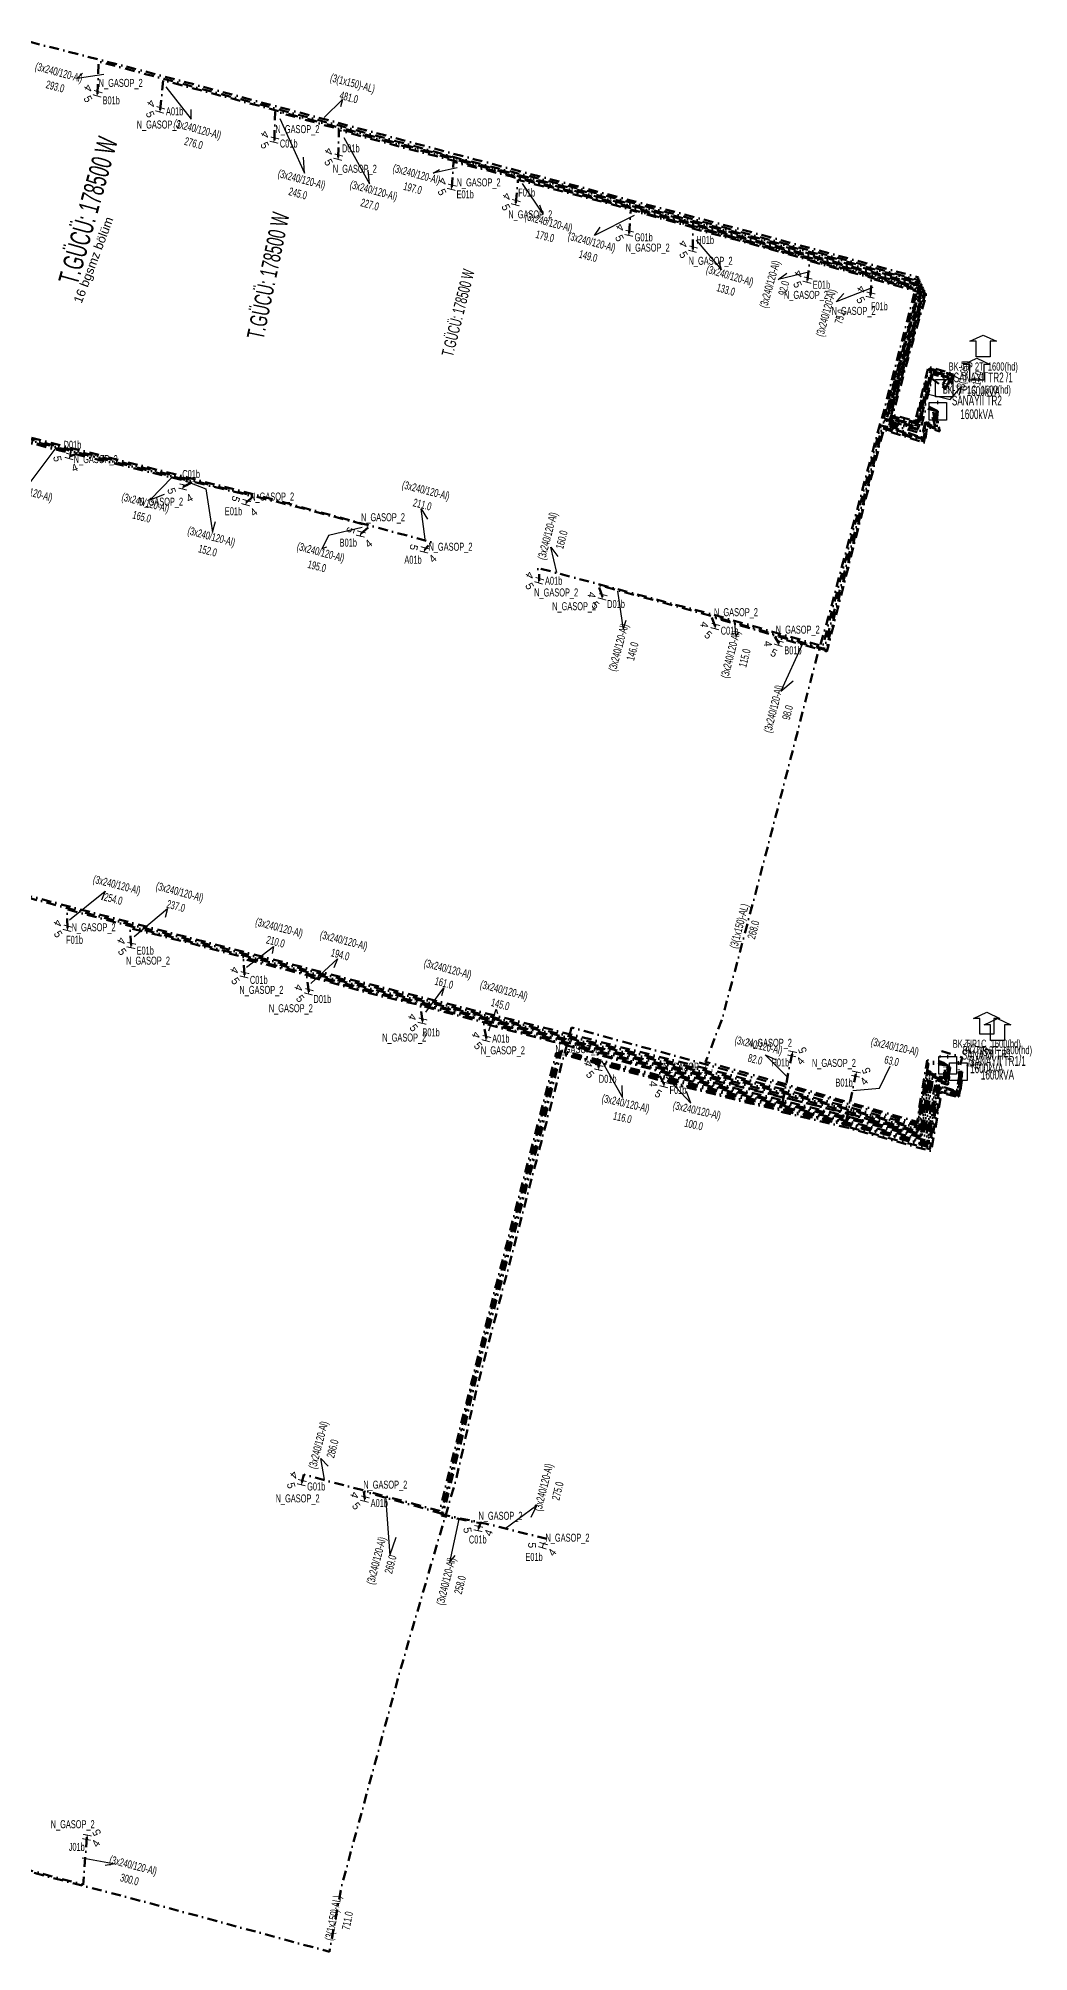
# Model space of a CAD drawing. Header units: millimetres. Extents: x 415467 to 419266, y 4041401 to 4045614.
# Drawn here: x 418395.7 to 418649.4, y 4044010.1 to 4044500.4 of the extents above; entities that cross this region are included whole.
import ezdxf
from ezdxf.enums import TextEntityAlignment as Align

# ---------------------------------------------------------------- set-up
doc = ezdxf.new("R2010")
doc.units = ezdxf.units.MM
doc.linetypes.add('DASHDOT', pattern=[5, 2.5, -1.25, 0, -1.25])
for name, color, linetype, lineweight in [('DIREK_BOX_MEVCUT', 5, 'Continuous', 25), ('HAT_BOX_YERALTI_MEVCUT', 192, 'DASHDOT', 50), ('HAT_OG_YERALTI_MEVCUT', 48, 'DASHDOT', 70), ('KULLANICI', 1, 'Continuous', 25), ('TRAFO_MEVCUT', 5, 'Continuous', 30)]:
    doc.layers.add(name, color=color, linetype=linetype, lineweight=lineweight)
doc.styles.add('Direk', font='B_CAD')
doc.styles.get("Standard").update_dxf_attribs({"font": 'Arial'})

# ---------------------------------------------------------------- blocks, each defined once
blk = doc.blocks.new('MEV_BINA_KARE')
at = {"layer": 'TRAFO_MEVCUT', "linetype": 'Continuous'}
for p, q in [((-2.25, -2.25), (-2.25, 2.25)), ((-2.25, 2.25), (2.25, 2.25)), ((0, 1.8), (0, 2.7)), ((2.25, 2.25), (2.25, -2.25)), ((2.25, -2.25), (-2.25, -2.25))]:
    blk.add_line(p, q, dxfattribs=at)
blk = doc.blocks.new('MEV_BETKOSK')
at = {"layer": 'TRAFO_MEVCUT', "linetype": 'Continuous'}
for p, q in [((-3.4, 2), (0, 3.6)), ((-1.8, 2), (-3.4, 2)), ((-1.8, -2), (-1.8, 2)), ((0, 3.6), (3.4, 2)), ((3.4, 2), (1.8, 2)), ((1.8, 2), (1.8, -2)), ((1.8, -2), (-1.8, -2))]:
    blk.add_line(p, q, dxfattribs=at)

msp = doc.modelspace()

# ---------------------------------------------------------------- linework, layer by layer
at = {"layer": 'HAT_BOX_YERALTI_MEVCUT', "flags": 128}
for points in [[(418410.907923, 4044486.123775), (418411.155143, 4044494.402238), (418453.547196, 4044483.097492), (418475.977222, 4044477.117306), (418502.841091, 4044469.720009), (418538.177982, 4044460.773331), (418570.816934, 4044452.013374), (418608.098982, 4044442.026705), (418621.510033, 4044438.301987), (418612.211815, 4044402.517096), (418621.042804, 4044400.290151), (418624.796654, 4044414.253098), (418628.472261, 4044413.209534), (418627.394473, 4044411.900138), (418627.761, 4044410.705), (418627.761, 4044410.705)], [(418426.926053, 4044482.000975), (418427.711626, 4044489.569706), (418450.205924, 4044483.576411), (418470.847969, 4044478.018511), (418487.818827, 4044473.48783), (418523.151229, 4044464.173894), (418534.669911, 4044461.332619), (418562.670698, 4044453.767872), (418582.367644, 4044448.54607), (418602.165269, 4044443.291239), (418621.71035, 4044437.953396), (418620.074561, 4044431.660152), (418613.136186, 4044405.20346), (418612.455001, 4044402.684102), (418620.997455, 4044400.571208), (418624.739309, 4044414.408603), (418628.743749, 4044413.435773), (418628.223398, 4044412.033088), (418627.387272, 4044412.167504), (418627.404748, 4044411.346114), (418627.761, 4044410.705)], [(418456.185847, 4044474.264867), (418456.383087, 4044481.615397), (418468.955622, 4044478.123282), (418501.428708, 4044469.545159), (418532.999971, 4044461.294629), (418569.460058, 4044451.623335), (418595.974655, 4044444.487099), (418621.91703, 4044437.426545), (418614.199856, 4044408.21556), (418612.740823, 4044402.840175), (418620.957482, 4044400.805208), (418624.605065, 4044414.58923), (418628.969988, 4044413.548893), (418627.761, 4044410.705)], [(418472.544297, 4044469.898036), (418472.713011, 4044476.796724), (418493.79573, 4044471.109619), (418514.242732, 4044465.929824), (418526.913281, 4044462.512616), (418545.893114, 4044457.606321), (418573.151971, 4044450.276477), (418596.561771, 4044443.887448), (418620.268826, 4044437.530203), (418622.100001, 4044436.969036), (418617.1382, 4044418.368656), (418613.045984, 4044402.937553), (418620.840449, 4044401.102533), (418624.518767, 4044414.861065), (418629.309347, 4044413.752508), (418628.806661, 4044411.934643), (418627.761, 4044410.705)], [(418501.644676, 4044462.174359), (418502.081745, 4044468.699774), (418516.624702, 4044464.981637), (418544.05224, 4044457.69631), (418564.167698, 4044452.355481), (418595.338396, 4044443.891227), (418619.946139, 4044437.302541), (418622.358192, 4044436.632804), (418617.884097, 4044420.001568), (418613.146578, 4044403.243516), (418620.712102, 4044401.335095), (418624.506224, 4044415.125706), (418629.580835, 4044413.888252), (418628.969988, 4044411.98784), (418627.761, 4044410.705)], [(418518.0396, 4044458.219612), (418518.575055, 4044464.077943), (418540.042606, 4044458.484394), (418567.015851, 4044451.270721), (418588.018247, 4044445.549776), (418607.147563, 4044440.40492), (418620.03917, 4044436.968581), (418622.470134, 4044436.218844), (418615.245799, 4044409.828991), (418613.387091, 4044403.395776), (418620.623186, 4044401.682741), (418624.311626, 4044415.411401), (418629.807074, 4044413.978748), (418629.241476, 4044412.123584), (418627.761, 4044410.705)], [(418547.090091, 4044450.385408), (418547.452591, 4044456.29265), (418571.605084, 4044449.700398), (418597.81302, 4044442.525101), (418618.477572, 4044437.08334), (418622.642019, 4044435.901937), (418618.329819, 4044420.048319), (418613.815239, 4044403.680145), (418620.519703, 4044401.996645), (418623.889832, 4044415.754972), (418630.033314, 4044414.182363), (418629.354595, 4044411.919968), (418627.761, 4044410.705)], [(418563.408223, 4044446.315474), (418563.364531, 4044451.584619), (418574.599387, 4044448.671514), (418595.615545, 4044442.826144), (418617.957426, 4044436.909149), (418622.802883, 4044435.496927), (418621.530603, 4044430.930349), (418614.096273, 4044403.941198), (418620.389517, 4044402.25997), (418623.65336, 4044416.150647), (418630.372673, 4044414.340731), (418629.626083, 4044411.852096), (418628.196302, 4044409.973126), (418627.761, 4044410.705)], [(418592.753904, 4044438.379591), (418593.288919, 4044443.265273), (418617.577421, 4044436.683118), (418622.977048, 4044435.119885), (418618.163839, 4044418.054118), (418613.440985, 4044401.049145), (418621.952428, 4044398.03289), (418622.916816, 4044402.260911), (418625.398229, 4044401.287258), (418624.57571, 4044403.854978), (418626.129, 4044404.78)], [(418608.880058, 4044434.54003), (418609.114932, 4044438.808689), (418623.181148, 4044434.779278), (418619.707235, 4044422.543659), (418614.418535, 4044403.341452), (418613.680158, 4044400.653759), (418622.126818, 4044397.788857), (418622.950631, 4044401.969706), (418625.597129, 4044401.104703), (418624.903998, 4044404.98262), (418626.129, 4044404.78)], [(418432.855404, 4044385.388721), (418434.998554, 4044386.567391), (418417.147885, 4044390.94678), (418401.156762, 4044394.747758), (418381.790886, 4044399.660165), (418350.94827, 4044407.822768), (418325.911226, 4044414.970964), (418307.464616, 4044420.144142), (418303.328318, 4044421.066855), (418306.955533, 4044429.943988), (418309.199, 4044432.417)], [(418403.734458, 4044393.214751), (418405.669389, 4044393.991962), (418391.506072, 4044397.504735), (418374.324104, 4044402.079429), (418348.784025, 4044409.025195), (418330.884547, 4044414.209067), (418304.990708, 4044422.013255), (418304.400006, 4044422.220001), (418308.208604, 4044431.636648), (418309.199, 4044432.417)], [(418448.93876, 4044381.381684), (418450.771576, 4044382.968911), (418440.088103, 4044385.559862), (418424.630145, 4044389.426813), (418403.135224, 4044394.874974), (418391.079004, 4044397.946622), (418383.033682, 4044400.170097), (418362.991176, 4044405.391899), (418346.265341, 4044410.109252), (418325.389794, 4044416.210845), (418305.647326, 4044422.12251), (418304.87487, 4044422.417861), (418307.828378, 4044430.14242), (418308.305483, 4044431.232946), (418308.805308, 4044432.482507), (418309.199, 4044432.417)], [(418478.344013, 4044373.34074), (418480.69796, 4044375.371243), (418462.30467, 4044380.18385), (418440.734745, 4044385.670217), (418415.331566, 4044392.157283), (418399.374706, 4044396.095161), (418384.600077, 4044400.038389), (418362.665629, 4044405.804498), (418333.678305, 4044414.101575), (418311.57298, 4044420.600584), (418305.341078, 4044422.549899), (418308.235516, 4044430.642511), (418309.199, 4044432.417)], [(418309.199, 4044432.417), (418305.750399, 4044422.61007), (418363.760782, 4044406.063484), (418391.96692, 4044398.481), (418452.673061, 4044383.043794), (418496.460322, 4044371.218196), (418494.616485, 4044369.266714)], [(418626.129, 4044404.78), (418625.651693, 4044400.835847), (418622.958039, 4044401.687207), (418622.238019, 4044397.596205), (418613.146763, 4044400.768584), (418611.549506, 4044401.117984), (418596.640151, 4044344.616193), (418568.381178, 4044352.714287), (418523.583963, 4044364.656375), (418524.036442, 4044363.502554), (418524.011027, 4044361.347347)], [(418540.252367, 4044357.239017), (418539.150976, 4044360.284123), (418570.059576, 4044351.818855), (418593.854448, 4044344.838068), (418596.999048, 4044343.939611), (418600.04382, 4044355.270154), (418611.843218, 4044400.764794), (418622.452211, 4044397.341852), (418623.024018, 4044401.563422), (418626.039914, 4044400.327143), (418625.36999, 4044404.109051), (418626.129, 4044404.78)], [(418569.117886, 4044349.623098), (418568.231807, 4044352.058018), (418580.530456, 4044348.466835), (418597.462918, 4044343.552198), (418601.1428, 4044358.253442), (418612.04868, 4044400.412279), (418622.60549, 4044397.07262), (418623.221801, 4044401.141796), (418626.399353, 4044399.944122), (418625.563933, 4044403.483928), (418626.129, 4044404.78)], [(418585.407, 4044345.364), (418584.34911, 4044346.999303), (418597.715333, 4044343.22921), (418606.883144, 4044379.349199), (418612.233807, 4044400.022843), (418622.796924, 4044396.689753), (418623.406928, 4044400.790755), (418626.608189, 4044399.578658), (418625.941038, 4044403.516843), (418626.129, 4044404.78)], [(418357.660275, 4044284.250127), (418357.749295, 4044289.975831), (418411.678146, 4044275.783895), (418475.584805, 4044259.233739), (418533.924822, 4044244.648735), (418568.317274, 4044235.988573), (418621.026537, 4044221.666463), (418623.506704, 4044235.903824), (418627.698527, 4044233.955757), (418627.756406, 4044236.899533), (418628.65, 4044237.193)], [(418374.02271, 4044279.96754), (418373.387196, 4044285.272991), (418393.563248, 4044280.005252), (418414.661699, 4044274.471874), (418441.914899, 4044267.533789), (418464.908625, 4044261.499012), (418488.567996, 4044255.459384), (418499.98625, 4044252.617705), (418528.320883, 4044245.483635), (418543.245254, 4044241.740063), (418576.155308, 4044233.404161), (418621.227231, 4044221.10452), (418623.576278, 4044235.503774), (418627.907249, 4044233.712248), (418627.945904, 4044236.203059), (418628.65, 4044237.193)], [(418403.196021, 4044272.313221), (418403.044424, 4044277.158252), (418415.544624, 4044273.827331), (418432.584149, 4044269.326404), (418454.945749, 4044263.636175), (418482.028171, 4044256.50352), (418498.749457, 4044252.560292), (418522.988889, 4044246.428231), (418537.064717, 4044242.734574), (418557.253957, 4044237.649691), (418577.369415, 4044232.508519), (418605.359047, 4044225.292329), (418621.441304, 4044220.609476), (418623.750212, 4044235.155905), (418628.202937, 4044233.155658), (418628.144328, 4044236.106577), (418628.65, 4044237.193)], [(418419.53677, 4044267.894746), (418419.221111, 4044272.317184), (418432.581398, 4044269.039814), (418450.166585, 4044264.393946), (418471.461578, 4044258.907511), (418485.283996, 4044255.259928), (418498.824389, 4044252.153617), (418513.261136, 4044248.621221), (418532.432485, 4044243.498547), (418556.341428, 4044237.35909), (418574.292761, 4044232.873073), (418605.050164, 4044224.892646), (418621.641998, 4044220.14119), (418623.994028, 4044234.858049), (418628.51602, 4044233.068691), (418628.577813, 4044236.770715), (418628.65, 4044237.193)], [(418448.537516, 4044260.397966), (418448.221642, 4044264.513832), (418467.361957, 4044259.587899), (418483.479668, 4044255.279067), (418491.51321, 4044253.388822), (418501.674576, 4044251.184549), (418511.007662, 4044248.733137), (418527.770938, 4044244.305685), (418535.036568, 4044242.385904), (418568.080429, 4044233.882595), (418621.842692, 4044219.83346), (418624.098082, 4044234.529741), (418628.602987, 4044232.755608), (418628.855914, 4044236.334755), (418628.517464, 4044235.391602), (418628.65, 4044237.193)], [(418465.023984, 4044256.038365), (418464.457924, 4044260.082224), (418483.460537, 4044254.924567), (418498.246345, 4044251.559493), (418510.828289, 4044248.487844), (418525.759808, 4044244.500575), (418536.510577, 4044241.544114), (418565.825752, 4044234.022207), (418601.943092, 4044225.233238), (418622.096904, 4044219.458832), (418624.358983, 4044234.199265), (418628.62038, 4044232.599067), (418629.07261, 4044236.512595), (418628.447578, 4044235.315924), (418628.65, 4044237.193)], [(418494.126466, 4044248.529023), (418493.595645, 4044252.520531), (418505.3477, 4044249.398813), (418532.661876, 4044242.158577), (418553.975277, 4044236.618091), (418580.675802, 4044229.624075), (418622.346896, 4044219.286911), (418624.706853, 4044233.86879), (418628.655167, 4044232.390346), (418629.263938, 4044236.669136), (418628.65, 4044237.193)], [(418510.49461, 4044244.040399), (418509.776234, 4044247.919962), (418527.5883, 4044243.238918), (418539.343262, 4044240.108199), (418562.502885, 4044233.92602), (418587.788595, 4044227.312637), (418612.251586, 4044221.797108), (418622.679562, 4044218.747952), (418624.776426, 4044233.433953), (418628.718047, 4044232.221942), (418629.246545, 4044234.860217), (418628.895329, 4044235.468077), (418628.718047, 4044236.215085), (418628.65, 4044237.193), (418628.65, 4044237.193)], [(418463.1929, 4044130.283518), (418463.730374, 4044132.327675), (418483.196946, 4044127.186503), (418498.470717, 4044123.043618), (418503.961289, 4044145.155646), (418513.122136, 4044181.528614), (418526.919114, 4044234.772915), (418528.346513, 4044240.370915), (418541.903115, 4044236.85624), (418559.141716, 4044232.251608), (418578.156084, 4044227.438957), (418595.833644, 4044223.453894), (418610.620585, 4044220.060324), (418623.884755, 4044216.219987), (418626.506439, 4044230.776297), (418631.43812, 4044229.398671), (418632.133859, 4044233.573101), (418632.168645, 4044235.416807), (418631.765429, 4044234.57055), (418631.397, 4044235.568), (418631.397, 4044235.568)], [(418479.35745, 4044126.060001), (418479.062176, 4044128.025884), (418498.877117, 4044122.401282), (418505.130891, 4044148.4827), (418509.235248, 4044164.806136), (418515.067284, 4044187.374419), (418528.821103, 4044240.523047), (418543.196418, 4044236.879304), (418561.065732, 4044232.087533), (418579.336892, 4044227.502214), (418605.160959, 4044221.644464), (418623.73778, 4044216.690306), (418626.224711, 4044231.163689), (418631.38594, 4044229.572606), (418631.872957, 4044231.955509), (418632.099072, 4044235.347233), (418631.820776, 4044235.555955), (418631.397, 4044235.568)], [(418508.427131, 4044118.526851), (418508.95762, 4044119.904518), (418499.013159, 4044121.824299), (418502.891115, 4044138.065639), (418505.758379, 4044150.286937), (418513.4563, 4044180.149044), (418522.080165, 4044212.234741), (418529.264805, 4044240.742381), (418533.056549, 4044239.676179), (418556.500906, 4044233.72102), (418579.213389, 4044228.043999), (418604.19432, 4044222.134385), (418623.561411, 4044217.043046), (418626.104167, 4044231.498494), (418631.281579, 4044229.798721), (418631.730239, 4044232.491596), (418631.959924, 4044235.416807), (418631.646842, 4044235.538561), (418631.397, 4044235.568)], [(418631.397, 4044235.568), (418631.959924, 4044235.208086), (418631.608888, 4044232.700754), (418631.194612, 4044230.042229), (418628.498723, 4044230.936895), (418625.802834, 4044231.831562), (418623.414436, 4044217.48397), (418582.733248, 4044227.521649), (418529.763948, 4044240.991952), (418524.524966, 4044220.083802), (418508.944521, 4044161.507387), (418503.935024, 4044140.465471), (418499.369439, 4044122.024794), (418510.140942, 4044119.818583), (418526.103531, 4044115.86038), (418524.999028, 4044114.115011)], [(418539.259463, 4044236.61167), (418538.713412, 4044240.061169), (418561.959188, 4044233.695918), (418587.635638, 4044226.979895), (418609.850895, 4044221.874329), (418622.973512, 4044218.424608), (418625.437029, 4044232.392243), (418630.968497, 4044230.59882), (418631.753037, 4044235.415133), (418631.397, 4044235.568)], [(418588.812577, 4044240.173041), (418585.861226, 4044225.306205), (418603.139248, 4044221.15948), (418624.409955, 4044215.192591), (418627.08384, 4044230.074786), (418631.569468, 4044229.07184), (418632.133859, 4044232.129444), (418632.429547, 4044235.521168), (418631.820776, 4044235.468988), (418631.397, 4044235.568), (418631.397, 4044235.568)], [(418556.064924, 4044232.270014), (418554.543733, 4044235.307217), (418568.290666, 4044231.697946), (418586.018379, 4044226.992137), (418623.179276, 4044217.983684), (418625.598821, 4044232.132135), (418631.055464, 4044230.337918), (418631.450038, 4044232.690386), (418631.646842, 4044234.025331), (418631.525088, 4044235.434201), (418631.397, 4044235.568)], [(418631.397, 4044235.568), (418632.377367, 4044235.521168), (418632.012104, 4044232.216411), (418631.803383, 4044230.59882), (418631.527605, 4044229.177885), (418629.097698, 4044229.848696), (418626.876512, 4044230.397754), (418624.11189, 4044215.739043), (418602.34689, 4044221.615429), (418605.149042, 4044234.961814)], [(418408.147538, 4044039.419846), (418407.214635, 4044027.269364), (418369.600091, 4044037.309813), (418313.301254, 4044052.203424), (418268.80464, 4044063.685325), (418225.023847, 4044074.7781), (418184.819154, 4044085.344605), (418193.251838, 4044117.066865), (418184.929312, 4044119.785217), (418184.22047, 4044117.215665), (418177.516006, 4044119.194515), (418177.633914, 4044123.149345), (418177.562, 4044125.72)]]:
    msp.add_lwpolyline(points, dxfattribs=at)
at = {"layer": 'HAT_OG_YERALTI_MEVCUT', "flags": 128}
for points in [[(418626.129, 4044404.78), (418622.610746, 4044406.161548), (418621.113318, 4044399.972176), (418611.679517, 4044402.417976), (418618.414012, 4044428.608918), (418621.172252, 4044439.084218), (418574.593292, 4044451.67981), (418507.522464, 4044469.329061), (418424.400681, 4044491.52057), (418390.919516, 4044500.086021), (418390.003054, 4044500.351019), (418384.212997, 4044477.090962), (418367.346101, 4044414.419325), (418365.152867, 4044406.194699), (418306.823568, 4044422.96752), (418308.803922, 4044429.700304), (418313.950234, 4044428.419945), (418315.895723, 4044436.500277), (418310.597, 4044437.109)], [(418626.129, 4044404.78), (418622.905082, 4044406.422458), (418624.671437, 4044413.119038), (418627.761, 4044410.705)], [(418628.65, 4044237.193), (418623.370237, 4044238.538357), (418620.799084, 4044222.750209), (418576.583182, 4044235.361449), (418566.641615, 4044238.130989), (418570.924261, 4044249.226935), (418583.192918, 4044295.579786), (418595.223276, 4044342.15997), (418598.06525, 4044351.914129), (418610.036601, 4044396.779681), (418611.470638, 4044402.094055), (418621.424545, 4044399.22598), (418623.084696, 4044405.56284), (418626.129, 4044404.78)], [(418177.562, 4044125.72), (418177.156078, 4044119.01385), (418184.421707, 4044117.005465), (418184.982874, 4044119.427341), (418192.69153, 4044116.798719), (418186.560946, 4044093.079852), (418184.183548, 4044084.874166), (418248.610642, 4044068.48731), (418320.501334, 4044049.721921), (418433.385672, 4044020.12721), (418470.26173, 4044010.096781), (418473.383173, 4044026.839066), (418488.55646, 4044082.71689), (418502.744246, 4044131.174183), (418507.951294, 4044154.148028), (418529.587658, 4044236.811026), (418532.312421, 4044246.912316), (418586.046647, 4044232.107988), (418620.906121, 4044222.268544), (418623.700814, 4044237.769618), (418628.65, 4044237.193)], [(418628.65, 4044237.193), (418627.686903, 4044237.879497), (418626.369184, 4044238.288444), (418627.11692, 4044240.849704), (418632.377118, 4044239.237089), (418631.397, 4044235.568)]]:
    msp.add_lwpolyline(points, dxfattribs=at)
at = {"layer": 'KULLANICI', "flags": 128}
for points in [[(418412.456773, 4044491.086628), (418405.708362, 4044490.074367), (418407.058044, 4044491.424049)], [(418428.384291, 4044487.903675), (418434.873148, 4044479.597938), (418434.873148, 4044482.063704)], [(418468.937568, 4044480.093323), (418473.674433, 4044484.635523), (418473.155325, 4044482.753755)], [(418457.582068, 4044479.76888), (418463.941148, 4044465.752949), (418463.616705, 4044469.905817)], [(418473.934874, 4044474.933167), (418480.514575, 4044463.039092), (418480.177154, 4044466.582008)], [(418502.985457, 4044467.119513), (418496.821043, 4044465.756853), (418498.508145, 4044466.730181)], [(418519.666283, 4044463.14224), (418525.065012, 4044455.212857), (418524.137105, 4044457.574801)], [(418548.37587, 4044454.955362), (418538.168898, 4044449.809698), (418539.602935, 4044451.918577)], [(418564.195466, 4044448.595736), (418570.684323, 4044441.058679), (418570.035438, 4044443.354736)], [(418593.461707, 4044440.485819), (418585.206652, 4044438.566038), (418587.433597, 4044440.178654)], [(418609.441904, 4044436.532741), (418600.107932, 4044432.78917), (418602.05459, 4044434.985398)], [(418623.77719, 4044409.143027), (418629.317675, 4044407.795341), (418632.212704, 4044411.139598), (418631.46399, 4044408.843541)], [(418400.168385, 4044395.385852), (418392.755079, 4044385.4916), (418393.020895, 4044387.883942)], [(418430.121832, 4044387.961023), (418424.331775, 4044382.071137), (418428.075347, 4044383.568565)], [(418433.331211, 4044386.951036), (418438.654627, 4044384.907705), (418440.375327, 4044373.830698), (418441.074362, 4044376.519292)], [(418494.845241, 4044372.016449), (418493.807024, 4044379.803078), (418495.429238, 4044377.142646)], [(418478.643108, 4044375.018978), (418470.012928, 4044372.942543), (418468.390714, 4044369.633226), (418469.623597, 4044370.087446)], [(418528.498218, 4044363.470578), (418526.979825, 4044369.965924), (418528.751283, 4044367.60398)], [(418544.069823, 4044358.660531), (418545.497371, 4044348.862356), (418546.276034, 4044351.263233)], [(418574.082081, 4044350.365021), (418574.341636, 4044347.055704), (418575.120298, 4044348.223699)], [(418591.429899, 4044345.162249), (418585.91437, 4044333.092974), (418589.09391, 4044335.753406)], [(418403.692868, 4044274.475179), (418412.842157, 4044281.807587), (418411.933717, 4044279.536487)], [(418420.30955, 4044270.218849), (418428.794979, 4044277.356592), (418428.196007, 4044275.060535)], [(418449.003177, 4044262.32767), (418455.946255, 4044267.648533), (418455.621812, 4044265.896541)], [(418465.551771, 4044258.140678), (418472.340114, 4044264.529706), (418471.391742, 4044262.183735)], [(418494.985242, 4044250.861103), (418499.631111, 4044257.081191), (418499.016781, 4044255.007828)], [(418511.072872, 4044246.062537), (418512.969615, 4044251.603023), (418513.319015, 4044250.454994)], [(418587.701424, 4044234.097233), (418581.889354, 4044239.909302), (418584.740558, 4044238.593362)], [(418539.936834, 4044238.429192), (418545.327577, 4044228.995392), (418545.227749, 4044232.040163)], [(418604.336024, 4044230.734863), (418611.214213, 4044231.383749), (418613.874644, 4044236.964166)], [(418556.553345, 4044234.281877), (418562.89246, 4044227.493534), (418561.744431, 4044230.488391)], [(418469.026885, 4044131.088826), (418468.118445, 4044136.474577), (418470.000213, 4044134.52792)], [(418484.67922, 4044126.73611), (418485.775837, 4044111.602797), (418487.420762, 4044116.31825)], [(418515.301256, 4044118.512731), (418523.41622, 4044124.544123), (418521.880957, 4044121.363935)], [(418503.445704, 4044120.915309), (418501.049818, 4044109.784423), (418502.497333, 4044111.631252)], [(418406.939158, 4044034.190421), (418415.383107, 4044032.655158), (418412.860889, 4044032.216511)]]:
    msp.add_lwpolyline(points, dxfattribs=at)

# ---------------------------------------------------------------- block references
at = {"layer": 'TRAFO_MEVCUT'}
for name, p in [('MEV_BETKOSK', (418637.761, 4044420.705)), ('MEV_BETKOSK', (418636.129, 4044414.78)), ('MEV_BINA_KARE', (418627.761, 4044410.705)), ('MEV_BINA_KARE', (418626.129, 4044404.78)), ('MEV_BETKOSK', (418638.65, 4044247.193)), ('MEV_BETKOSK', (418641.397, 4044245.568)), ('MEV_BINA_KARE', (418628.65, 4044237.193)), ('MEV_BINA_KARE', (418631.397, 4044235.568))]:
    msp.add_blockref(name, p, dxfattribs=at)

# ---------------------------------------------------------------- texts
at = {"layer": 'DIREK_BOX_MEVCUT', "width": 0.53}
for s, p in [('N_GASOP_2', (418416.815443, 4044488.912627)), ('B01b', (418414.384981, 4044484.450981)), ('A01b', (418430.625878, 4044481.633763)), ('N_GASOP_2', (418426.536793, 4044478.250595)), ('N_GASOP_2', (418462.080016, 4044477.070396)), ('C01b', (418459.849722, 4044473.381328)), ('D01b', (418475.755424, 4044472.147364)), ('N_GASOP_2', (418476.780764, 4044466.911881)), ('E01b', (418505.060374, 4044460.368791)), ('N_GASOP_2', (418508.492738, 4044463.426359)), ('F01b', (418520.802011, 4044460.818309)), ('N_GASOP_2', (418521.734465, 4044455.233456)), ('G01b', (418550.790934, 4044449.355886)), ('N_GASOP_2', (418551.794646, 4044446.717207)), ('H01b', (418566.532616, 4044448.662723)), ('N_GASOP_2', (418567.911003, 4044443.332169)), ('E01b', (418596.326147, 4044437.205617)), ('N_GASOP_2', (418592.341592, 4044434.614413)), ('N_GASOP_2', (418604.537152, 4044430.503875)), ('F01b', (418611.147611, 4044431.699172)), ('D01b', (418404.45449, 4044396.199947)), ('N_GASOP_2', (418410.407519, 4044392.527139)), ('C01b', (418434.861282, 4044388.708194)), ('N_GASOP_2', (418427.166773, 4044381.630292)), ('N_GASOP_2', (418455.611821, 4044382.935772)), ('E01b', (418445.711605, 4044379.163457)), ('N_GASOP_2', (418484.000761, 4044377.630567)), ('B01b', (418475.11379, 4044371.126452)), ('A01b', (418491.69175, 4044366.740024)), ('N_GASOP_2', (418501.289546, 4044370.074465)), ('A01b', (418527.710853, 4044361.360786)), ('N_GASOP_2', (418528.360994, 4044358.361191)), ('N_GASOP_2', (418532.969056, 4044354.835813)), ('D01b', (418543.696481, 4044355.396771)), ('N_GASOP_2', (418574.412039, 4044353.308399)), ('C01b', (418572.781761, 4044348.570557)), ('N_GASOP_2', (418590.229731, 4044348.835786)), ('B01b', (418589.007074, 4044343.523554)), ('F01b', (418405.000412, 4044269.365213)), ('N_GASOP_2', (418409.869082, 4044272.57975)), ('N_GASOP_2', (418423.80575, 4044264.03359)), ('E01b', (418423.097348, 4044266.607578)), ('C01b', (418452.18607, 4044259.0957)), ('N_GASOP_2', (418452.852563, 4044256.53681)), ('D01b', (418468.470518, 4044254.201366)), ('N_GASOP_2', (418460.390953, 4044251.833535)), ('N_GASOP_2', (418489.438673, 4044244.328148)), ('B01b', (418496.327715, 4044245.647959)), ('A01b', (418514.194436, 4044244.053838)), ('N_GASOP_2', (418514.714429, 4044241.054244)), ('N_GASOP_2', (418533.779732, 4044241.361994)), ('N_GASOP_2', (418583.117465, 4044242.980038)), ('D01b', (418541.55776, 4044233.749564)), ('N_GASOP_2', (418561.397217, 4044236.872501)), ('H01b', (418585.786293, 4044237.940336)), ('N_GASOP_2', (418599.507841, 4044237.822505)), ('F01b', (418559.565606, 4044230.899667)), ('B01b', (418602.121506, 4044232.776662)), ('N_GASOP_2', (418462.131571, 4044126.246997)), ('G01b', (418466.893744, 4044129.308201)), ('N_GASOP_2', (418484.587199, 4044129.771741)), ('A01b', (418483.057276, 4044125.059259)), ('N_GASOP_2', (418514.095647, 4044121.793173)), ('N_GASOP_2', (418531.264053, 4044116.178343)), ('C01b', (418508.270388, 4044115.716976)), ('E01b', (418522.696392, 4044111.250173)), ('N_GASOP_2', (418404.512336, 4044042.764059)), ('J01b', (418405.559071, 4044036.953949))]:
    msp.add_text(s, height=2.05, dxfattribs=at).set_placement(p, align=Align.MIDDLE_CENTER)
at = {"layer": 'DIREK_BOX_MEVCUT', "color": 32, "style": 'Direk'}
for s, rotation, p in [('5', 298.289481, (418408.442343, 4044484.796781)), ('4', 238.289481, (418408.525922, 4044487.595533)), ('5', 294.074377, (418424.369606, 4044480.858793)), ('4', 234.074377, (418424.65867, 4044483.643832)), ('4', 238.462927, (418453.799402, 4044475.729407)), ('5', 298.462927, (418453.724295, 4044472.930415)), ('4', 238.599053, (418470.154378, 4044471.356903)), ('5', 298.599053, (418470.085922, 4044468.55774)), ('5', 296.168089, (418499.131665, 4044460.939542)), ('4', 236.168089, (418499.318788, 4044463.733282)), ('4', 234.777638, (418515.752224, 4044459.834515)), ('5', 294.777638, (418515.497364, 4044457.046138)), ('4', 236.488422, (418544.755523, 4044451.931303)), ('5', 296.488422, (418544.584022, 4044449.136561)), ('4', 240.475086, (418560.971827, 4044447.69532)), ('5', 300.475086, (418560.995043, 4044444.895416)), ('4', 233.750628, (418590.495841, 4044440.035233)), ('5', 293.750628, (418590.191044, 4044437.251872)), ('4', 236.850585, (418606.535765, 4044436.071138)), ('5', 296.850585, (418606.381933, 4044433.275367)), ('5', 280.347162, (418400.62689, 4044392.611359)), ('4', 383.970378, (418405.011879, 4044390.307992)), ('5', 288.150319, (418429.872973, 4044384.381175)), ('4', 389.152764, (418434.430755, 4044382.559104)), ('5', 250.892716, (418446.293019, 4044382.29823)), ('4', 398.299113, (418450.893418, 4044378.931038)), ('5', 250.780894, (418475.700067, 4044374.262448)), ('4', 398.207254, (418480.295547, 4044370.88585)), ('5', 256.624628, (418491.892434, 4044369.914437)), ('4', 403.206136, (418496.722804, 4044367.046885)), ('4', 239.32438, (418521.602832, 4044362.775843)), ('5', 299.32438, (418521.569816, 4044359.976037)), ('4', 259.884673, (418537.49589, 4044357.730782)), ('5', 319.884673, (418538.448248, 4044355.09772)), ('4', 259.99669, (418566.360453, 4044350.109472)), ('5', 319.99669, (418567.317957, 4044347.478278)), ('4', 272.899142, (418582.610584, 4044345.222382)), ('5', 332.899142, (418584.131437, 4044342.871423)), ('4', 241.792151, (418400.728552, 4044273.636701)), ('5', 301.792151, (418400.816119, 4044270.838071)), ('4', 244.082658, (418417.018379, 4044269.118554)), ('5', 304.082658, (418417.217726, 4044266.325659)), ('4', 244.388588, (418446.012626, 4044261.608309)), ('5', 304.388588, (418446.226884, 4044258.816519)), ('4', 247.968504, (418462.428446, 4044257.088691)), ('5', 307.968504, (418462.816607, 4044254.315726)), ('4', 247.575182, (418491.538199, 4044249.597141)), ('5', 307.575182, (418491.907315, 4044246.821578)), ('4', 250.490591, (418507.855367, 4044244.975492)), ('5', 310.490591, (418508.365175, 4044242.222295)), ('5', 468.771673, (418591.463641, 4044241.074075)), ('4', 248.995215, (418536.645522, 4044237.615319)), ('5', 308.995215, (418537.083307, 4044234.849755)), ('4', 408.771673, (418590.918427, 4044238.32767)), ('5', 468.14264, (418607.809838, 4044235.833688)), ('4', 266.604119, (418553.269841, 4044232.43587)), ('5', 326.604119, (418554.523746, 4044229.932329)), ('4', 408.14264, (418607.234506, 4044233.093434)), ('4', 225.268562, (418461.203743, 4044132.254115)), ('5', 285.268562, (418460.491735, 4044129.546155)), ('4', 248.541931, (418476.75153, 4044127.084298)), ('5', 308.541931, (418477.167423, 4044124.315357)), ('5', 278.940108, (418505.661147, 4044118.091726)), ('4', 427.615578, (418511.038269, 4044117.452041)), ('5', 267.673591, (418522.201336, 4044114.22867)), ('4', 413.749584, (418527.344479, 4044112.404008)), ('5', 475.609493, (418410.672469, 4044040.630104)), ('4', 415.609493, (418410.458118, 4044037.838321))]:
    msp.add_text(s, height=2, rotation=rotation, dxfattribs=at).set_placement(p, align=Align.MIDDLE_CENTER)
at = {"layer": 'DIREK_BOX_MEVCUT', "style": 'Direk', "width": 0.8}
for rotation, p in [(73.556489, (418410.907923, 4044486.123775)), (253.264004, (418426.926053, 4044482.000975)), (76.865978, (418456.185847, 4044474.264867)), (255.28034, (418472.544297, 4044469.898036)), (75.774036, (418501.644676, 4044462.174359)), (254.659109, (418518.0396, 4044458.219612)), (77.905243, (418547.090091, 4044450.385408)), (255.403424, (418563.408223, 4044446.315474)), (75.379126, (418592.753904, 4044438.379591)), (257.347443, (418608.880058, 4044434.54003)), (253.653433, (418403.734458, 4044393.214751)), (76.633069, (418432.855404, 4044385.388721)), (254.281037, (418448.93876, 4044381.381684)), (76.320298, (418478.344013, 4044373.34074)), (255.450367, (418494.616485, 4044369.266714)), (73.035898, (418524.011027, 4044361.347347)), (74.62409, (418540.252367, 4044357.239017)), (255.191623, (418569.117886, 4044349.623098)), (253.054677, (418585.407, 4044345.364)), (255.302681, (418403.196021, 4044272.313221)), (78.111342, (418419.53677, 4044267.894746)), (256.183183, (418448.537516, 4044260.397966)), (75.296448, (418465.023984, 4044256.038365)), (256.31598, (418494.126466, 4044248.529023)), (75.379126, (418510.49461, 4044244.040399)), (258.075476, (418588.812577, 4044240.173041)), (257.648441, (418539.259463, 4044236.61167)), (257.774877, (418605.149042, 4044234.961814)), (75.963757, (418556.064924, 4044232.270014)), (255.963757, (418463.1929, 4044130.283518)), (75.957397, (418479.35745, 4044126.060001)), (258.254367, (418508.427131, 4044118.526851)), (73.300756, (418524.999028, 4044114.115011)), (258.925798, (418408.147538, 4044039.419846))]:
    msp.add_text('H', height=2.25, rotation=rotation, dxfattribs=at).set_placement(p, align=Align.MIDDLE_CENTER)
at = {"layer": 'HAT_BOX_YERALTI_MEVCUT', "lineweight": 30, "width": 0.53}
for rotation, p in [(344.976456, (418400.742153, 4044490.640264)), (344.881777, (418436.2114, 4044476.096997)), (345.144014, (418462.913853, 4044463.236857)), (344.807938, (418492.326473, 4044464.573475)), (344.734545, (418481.347557, 4044460.384759)), (344.946438, (418526.216544, 4044452.259833)), (345.246789, (418537.256973, 4044447.197388)), (343.751092, (418572.600451, 4044438.566427)), (434.249486, (418584.050237, 4044437.064316)), (434.6013, (418598.464949, 4044429.731807)), (345.732437, (418494.750454, 4044383.539996)), (344.786045, (418393.048491, 4044383.234747)), (345.397, (418422.911911, 4044380.405875)), (435.21807, (418527.11711, 4044372.574769)), (345.176331, (418439.80141, 4044371.726737)), (345.056536, (418467.792862, 4044367.712234)), (74.958671, (418545.278671, 4044343.987579)), (75.496352, (418573.983224, 4044342.249401)), (75.758194, (418584.995881, 4044328.282597)), (345.80324, (418415.599406, 4044282.491065)), (345.039807, (418431.668777, 4044280.659391)), (345.568955, (418457.166906, 4044271.533673)), (345.609078, (418473.727749, 4044268.240342)), (345.321556, (418500.34112, 4044260.948741)), (345.342829, (418514.744939, 4044255.474373)), (346.589895, (418579.979665, 4044241.389956)), (347.203355, (418614.914012, 4044240.995291)), (347.056894, (418545.953518, 4044226.475955)), (347.308623, (418564.194815, 4044224.675482)), (75.472703, (418468.424708, 4044139.6772)), (435.933846, (418526.086475, 4044128.811911)), (75.491261, (418483.278104, 4044110.029265)), (75.847057, (418501.093498, 4044104.745198)), (345.531028, (418419.76652, 4044031.247979))]:
    msp.add_text('(3x240/120-Al)', height=2.05, rotation=rotation, dxfattribs=at).set_placement(p, align=Align.CENTER)
for s, rotation, p in [('293.0', 344.976456, (418400.301485, 4044488.998371)), ('276.0', 344.881777, (418435.768021, 4044474.455834)), ('245.0', 345.144014, (418462.477989, 4044461.593682)), ('197.0', 344.807938, (418491.880978, 4044462.932885)), ('227.0', 344.734545, (418480.899961, 4044458.744742)), ('179.0', 344.946438, (418525.775016, 4044450.618171)), ('149.0', 345.246789, (418536.824057, 4044445.553434)), ('133.0', 343.751092, (418572.124772, 4044436.934334)), ('92.0', 434.249486, (418585.686407, 4044436.602852)), ('75.0', 434.6013, (418600.103922, 4044429.280399)), ('211.0', 345.732437, (418494.331489, 4044381.892432)), ('165.0', 345.397, (418422.483307, 4044378.760792)), ('160.0', 435.21807, (418528.760847, 4044372.14103)), ('152.0', 345.176331, (418439.366473, 4044370.083316)), ('195.0', 345.056536, (418467.35449, 4044366.069727)), ('146.0', 74.958671, (418546.920427, 4044343.546403)), ('115.0', 75.496352, (418575.629048, 4044341.82365)), ('98.0', 75.758194, (418586.643634, 4044327.864372)), ('254.0', 345.80324, (418415.182477, 4044280.842985)), ('237.0', 345.039807, (418431.229926, 4044279.017012)), ('210.0', 345.568955, (418456.743241, 4044269.887311)), ('194.0', 345.609078, (418473.305237, 4044266.593683)), ('161.0', 345.321556, (418499.910351, 4044259.304223)), ('145.0', 345.342829, (418514.31478, 4044253.829696)), ('82.0', 346.589895, (418579.585401, 4044239.736306)), ('63.0', 347.203355, (418614.537476, 4044239.337515)), ('116.0', 347.056894, (418545.572747, 4044224.819147)), ('100.0', 347.308623, (418563.821326, 4044223.017017)), ('286.0', 75.472703, (418470.070356, 4044139.25077)), ('275.0', 435.933846, (418527.735502, 4044128.39874)), ('269.0', 75.491261, (418484.92389, 4044109.603368)), ('258.0', 75.847057, (418502.741897, 4044104.329529)), ('300.0', 345.531028, (418419.341765, 4044029.601898))]:
    msp.add_text(s, height=2.05, rotation=rotation, dxfattribs=at).set_placement(p, align=Align.TOP_CENTER)
at = {"layer": 'HAT_OG_YERALTI_MEVCUT', "lineweight": 30, "width": 0.53}
for s, rotation, p in [('(3(1x150)-AL)', 345.052045, (418475.978998, 4044487.864686)), ('(3(1x95))', 77.905243, (418633.668443, 4044413.799022)), ('(3(1x150)-AL)', 75.174924, (418576.236885, 4044272.620849)), ('(3(1x95))', 342.956066, (418636.139455, 4044240.20334)), ('(3(1x150)-AL)', 78.87854, (418472.209482, 4044018.554037))]:
    msp.add_text(s, height=2.05, rotation=rotation, dxfattribs=at).set_placement(p, align=Align.CENTER)
for s, rotation, p in [('481.0', 345.052045, (418475.540497, 4044486.222213)), ('14.0', 77.905243, (418635.330707, 4044413.442823)), ('268.0', 75.174924, (418577.880294, 4044272.185872)), ('15.0', 342.956066, (418635.641176, 4044238.578003)), ('711.0', 78.87854, (418473.877557, 4044018.226124))]:
    msp.add_text(s, height=2.05, rotation=rotation, dxfattribs=at).set_placement(p, align=Align.TOP_CENTER)
at = {"layer": 'KULLANICI', "width": 0.6}
for height, rotation, p in [(5.1587, 74.427595, (418410.935521, 4044455.51791)), (4.3896, 78.274645, (418456.72452, 4044439.070281)), (3.0401, 75.797, (418504.698185, 4044429.64478))]:
    msp.add_text('T.GÜCÜ: 178500 W', height=height, rotation=rotation, dxfattribs=at).set_placement(p, align=Align.CENTER)
at = {"layer": 'KULLANICI'}
msp.add_text('16 bgsmz bölüm', height=2.2737, rotation=69.4133, dxfattribs=at).set_placement((418406.7941, 4044432.2483))
at = {"layer": 'TRAFO_MEVCUT', "width": 0.6}
for s, height, p in [('BK-TIP 2T_1600(hd)', 2.1, (418637.761, 4044415.205)), ('BK-TIP1C_1600(hd)', 2.1, (418636.129, 4044409.28)), ('SANAYII TR2 /1', 2.5, (418637.761, 4044412.205)), ('1600kVA', 2.5, (418637.761, 4044408.705)), ('SANAYII TR2', 2.5, (418636.129, 4044406.28)), ('1600kVA', 2.5, (418636.129, 4044402.78)), ('BK-TIP1C_1600(hd)', 2.1, (418638.65, 4044241.693)), ('SANAYII TR1', 2.5, (418638.65, 4044238.693)), ('BK-TIP 2T_1600(hd)', 2.1, (418641.397, 4044240.068)), ('SANAYII TR1/1', 2.5, (418641.397, 4044237.068)), ('1600kVA', 2.5, (418638.65, 4044235.193)), ('1600kVA', 2.5, (418641.397, 4044233.568))]:
    msp.add_text(s, height=height, dxfattribs=at).set_placement(p, align=Align.CENTER)

doc.saveas('drawing.dxf')
